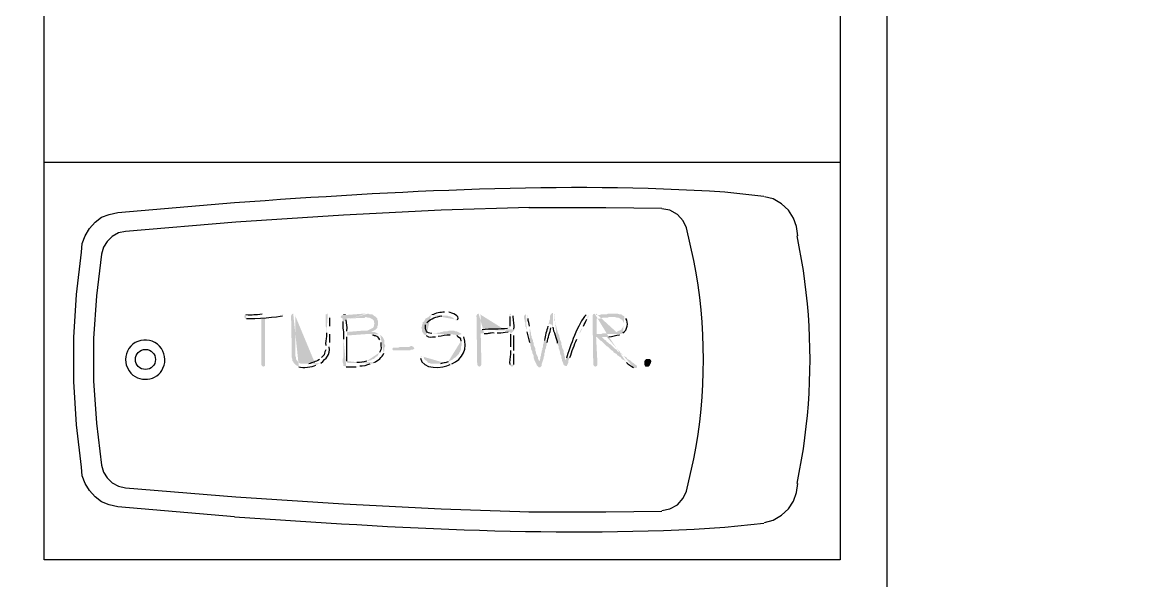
# Model space of a CAD drawing. Header units: inches. Extents: x -167 to 6071, y -6287 to -2731.
# Drawn here: x 1395.3 to 1478.9, y -5959.2 to -5917.1 of the extents above; entities that cross this region are included whole.
import ezdxf

# ---------------------------------------------------------------- set-up
doc = ezdxf.new("R2010")
doc.units = ezdxf.units.IN
doc.header["$LTSCALE"] = 96
doc.header["$MEASUREMENT"] = 0
doc.layers.add('PDF_Geometry', color=7, linetype='Continuous', true_color=0x4a4a4a)
doc.layers.add('PDF_Solid Fills', color=7, linetype='Continuous')

msp = doc.modelspace()

# ---------------------------------------------------------------- hatches: boundary and pattern name
at = {"layer": 'PDF_Solid Fills', "transparency": 33554559}
h = msp.add_hatch(color=256, dxfattribs=at)
h.paths.add_polyline_path([(1414.783, -5938.975), (1413.343, -5939.082)], flags=0)
h.paths.add_polyline_path([(1412.117, -5939.135), (1412.01, -5939.189), (1412.01, -5939.295), (1412.063, -5939.402), (1412.17, -5939.402)], flags=0)
h.paths.add_polyline_path([(1414.89, -5939.189), (1414.943, -5939.082), (1414.89, -5939.029)], flags=0)
for points in [[(1413.557, -5939.349), (1413.29, -5939.349), (1413.29, -5942.869), (1413.343, -5942.975), (1413.45, -5943.029), (1413.557, -5942.975), (1413.557, -5942.869)], [(1419.53, -5939.082), (1419.477, -5939.082), (1419.423, -5939.135), (1419.69, -5939.135), (1419.637, -5939.082)], [(1421.93, -5939.295), (1421.183, -5939.295), (1421.343, -5939.349), (1421.45, -5939.349), (1421.557, -5939.402), (1421.663, -5939.455), (1421.77, -5939.562), (1421.77, -5939.669), (1421.823, -5939.775), (1421.77, -5939.882), (1421.77, -5939.989), (1421.717, -5940.095), (1421.29, -5940.309), (1421.023, -5940.309), (1419.743, -5940.415), (1421.823, -5940.415), (1421.557, -5940.415), (1421.663, -5940.362), (1421.77, -5940.309), (1421.877, -5940.255), (1421.983, -5940.149), (1422.037, -5940.095), (1422.037, -5939.989), (1422.09, -5939.882), (1422.09, -5939.615), (1422.037, -5939.509), (1422.037, -5939.402)], [(1439.85, -5939.029), (1439.423, -5939.029), (1439.317, -5939.082), (1438.943, -5939.082), (1438.783, -5939.135), (1438.517, -5939.135), (1440.543, -5939.189), (1440.49, -5939.135), (1440.383, -5939.082), (1440.277, -5939.082), (1440.117, -5939.029), (1440.01, -5939.029)], [(1427.637, -5940.309), (1427.477, -5940.309), (1427.317, -5940.362), (1427.05, -5940.362), (1426.943, -5940.415), (1426.837, -5940.415), (1426.73, -5940.469), (1426.57, -5940.469), (1426.463, -5940.522), (1426.143, -5940.522), (1428.33, -5940.522), (1428.223, -5940.469), (1428.117, -5940.415), (1428.01, -5940.362), (1427.903, -5940.362), (1427.797, -5940.309)], [(1424.65, -5941.482), (1424.543, -5941.482), (1424.437, -5941.535), (1423.743, -5941.535), (1423.637, -5941.589), (1423.21, -5941.589), (1423.157, -5941.695), (1423.21, -5941.802), (1424.49, -5941.802), (1424.543, -5941.749), (1424.703, -5941.749), (1424.81, -5941.695), (1424.81, -5941.642), (1424.757, -5941.535)], [(1442.357, -5943.029), (1442.25, -5943.029), (1442.197, -5942.975), (1442.143, -5942.869), (1442.143, -5942.655), (1442.197, -5942.549), (1442.303, -5942.442), (1442.57, -5942.442), (1442.623, -5942.495), (1442.677, -5942.602), (1442.677, -5942.655), (1442.623, -5942.815), (1442.57, -5942.869), (1442.57, -5942.922), (1442.463, -5943.029)]]:
    msp.add_hatch(color=256, dxfattribs=at).paths.add_polyline_path(points)
h = msp.add_hatch(color=256, dxfattribs=at)
h.paths.add_polyline_path([(1415.69, -5939.029), (1415.583, -5939.082), (1415.53, -5939.189), (1415.583, -5941.909), (1415.583, -5942.335), (1415.637, -5942.495), (1415.637, -5942.602), (1415.69, -5942.655), (1415.743, -5942.762), (1415.903, -5942.922), (1416.01, -5942.975), (1416.117, -5943.029)], flags=0)
h.paths.add_polyline_path([(1417.397, -5942.922), (1417.61, -5942.815), (1416.277, -5942.815), (1416.063, -5942.709), (1416.01, -5942.602), (1415.957, -5942.549), (1415.903, -5942.442), (1415.903, -5942.335), (1415.85, -5942.229), (1415.85, -5939.189), (1415.797, -5939.082)], flags=0)
h = msp.add_hatch(color=256, dxfattribs=at)
h.paths.add_polyline_path([(1418.303, -5939.029), (1418.197, -5939.082), (1418.143, -5939.082), (1418.143, -5939.989), (1418.197, -5940.095), (1418.197, -5940.469)], flags=0)
h.paths.add_polyline_path([(1418.143, -5941.429), (1418.143, -5941.749)], flags=0)
h.paths.add_polyline_path([(1417.823, -5942.335), (1417.77, -5942.389), (1417.663, -5942.495)], flags=0)
h.paths.add_polyline_path([(1416.863, -5942.815), (1416.49, -5942.815), (1417.61, -5942.815), (1417.77, -5942.762)], flags=0)
h.paths.add_polyline_path([(1418.41, -5941.535), (1418.41, -5941.429), (1418.463, -5941.322), (1418.463, -5941.215)], flags=0)
h.paths.add_polyline_path([(1418.463, -5940.575), (1418.463, -5939.989)], flags=0)
h.paths.add_polyline_path([(1418.463, -5939.349), (1418.41, -5939.242), (1418.41, -5939.189), (1418.357, -5939.029)], flags=0)
h = msp.add_hatch(color=256, dxfattribs=at)
h.paths.add_polyline_path([(1421.183, -5939.029), (1421.077, -5939.029), (1419.69, -5939.135), (1419.423, -5939.135), (1419.317, -5939.189), (1419.263, -5939.295), (1419.317, -5939.349), (1419.423, -5939.402), (1419.423, -5939.615)], flags=0)
h.paths.add_polyline_path([(1419.477, -5940.949), (1419.477, -5942.282), (1419.423, -5942.442), (1419.423, -5942.709), (1419.477, -5942.869), (1419.477, -5942.975), (1419.53, -5942.975), (1419.69, -5943.029)], flags=0)
h.paths.add_polyline_path([(1420.437, -5943.029), (1420.543, -5943.029), (1420.703, -5942.975)], flags=0)
h.paths.add_polyline_path([(1421.503, -5942.815), (1421.61, -5942.815), (1421.717, -5942.762), (1419.85, -5942.762), (1419.743, -5942.709), (1419.743, -5942.602)], flags=0)
h.paths.add_polyline_path([(1419.743, -5940.789), (1419.743, -5940.682), (1421.183, -5940.575), (1422.143, -5940.575), (1421.93, -5940.469), (1421.823, -5940.415), (1419.743, -5940.415), (1419.743, -5940.362)], flags=0)
h.paths.add_polyline_path([(1419.69, -5939.509), (1419.69, -5939.402), (1421.077, -5939.349), (1421.13, -5939.295), (1421.93, -5939.295), (1421.877, -5939.242), (1421.77, -5939.189), (1421.717, -5939.135), (1421.61, -5939.082), (1421.45, -5939.082), (1421.343, -5939.029)], flags=0)
h = msp.add_hatch(color=256, dxfattribs=at)
h.paths.add_polyline_path([(1426.09, -5939.135), (1425.983, -5939.189), (1425.877, -5939.295), (1425.77, -5939.349), (1425.663, -5939.402), (1425.557, -5939.615), (1425.45, -5939.669), (1425.45, -5939.775), (1425.397, -5939.882), (1425.397, -5939.989), (1425.343, -5940.095), (1425.397, -5940.202), (1425.397, -5940.362), (1425.45, -5940.469), (1425.503, -5940.522), (1425.557, -5940.629), (1425.61, -5940.629), (1425.717, -5940.682)], flags=0)
h.paths.add_polyline_path([(1426.41, -5940.789), (1426.517, -5940.789), (1426.623, -5940.735)], flags=0)
h.paths.add_polyline_path([(1427.53, -5940.629), (1427.637, -5940.575), (1428.383, -5940.575), (1428.33, -5940.522), (1426.143, -5940.522)], flags=0)
h.paths.add_polyline_path([(1425.663, -5939.882), (1425.717, -5939.775), (1425.77, -5939.722)], flags=0)
h.paths.add_polyline_path([(1426.89, -5939.189), (1427.157, -5939.189)], flags=0)
h = msp.add_hatch(color=256, dxfattribs=at)
h.paths.add_polyline_path([(1427.157, -5938.922), (1427.103, -5938.922)], flags=0)
h.paths.add_polyline_path([(1426.143, -5939.135), (1426.09, -5939.135), (1427.157, -5939.189), (1427.317, -5939.189), (1427.423, -5939.242), (1427.53, -5939.242), (1427.637, -5939.295), (1427.743, -5939.349), (1427.85, -5939.455), (1427.903, -5939.455), (1427.903, -5939.509), (1428.01, -5939.562), (1428.063, -5939.509)], flags=0)
h.paths.add_polyline_path([(1427.423, -5938.922), (1427.263, -5938.922)], flags=0)
h = msp.add_hatch(color=256, dxfattribs=at)
h.paths.add_polyline_path([(1429.663, -5939.029), (1429.557, -5939.082), (1429.503, -5939.189), (1429.557, -5942.869), (1429.61, -5942.975), (1429.717, -5943.029), (1429.823, -5942.975), (1429.877, -5942.869), (1429.823, -5940.522), (1430.09, -5940.522)], flags=0)
h.paths.add_polyline_path([(1430.837, -5940.469), (1431.05, -5940.469)], flags=0)
h.paths.add_polyline_path([(1431.903, -5940.415), (1432.063, -5940.415), (1432.33, -5940.309), (1429.823, -5940.255), (1429.823, -5939.189), (1429.77, -5939.082)], flags=0)
h = msp.add_hatch(color=256, dxfattribs=at)
h.paths.add_polyline_path([(1432.117, -5939.029), (1432.01, -5939.082), (1432.01, -5939.242)], flags=0)
h.paths.add_polyline_path([(1432.01, -5939.989), (1432.01, -5940.149), (1431.85, -5940.149)], flags=0)
h.paths.add_polyline_path([(1429.93, -5940.255), (1429.823, -5940.255), (1432.33, -5940.309), (1432.33, -5940.202)], flags=0)
h.paths.add_polyline_path([(1432.277, -5939.189), (1432.223, -5939.082)], flags=0)
h = msp.add_hatch(color=256, dxfattribs=at)
h.paths.add_polyline_path([(1433.237, -5939.082), (1433.13, -5939.135), (1433.077, -5939.242), (1433.077, -5939.349), (1433.13, -5939.509), (1433.13, -5939.615), (1433.183, -5939.722), (1433.183, -5939.989), (1433.237, -5940.042), (1433.237, -5940.149), (1433.29, -5940.255), (1433.29, -5940.415)], flags=0)
h.paths.add_polyline_path([(1433.503, -5941.215), (1433.557, -5941.322), (1433.557, -5941.429), (1433.61, -5941.589), (1433.61, -5941.695), (1433.663, -5941.802), (1433.717, -5941.909), (1433.717, -5942.015), (1433.77, -5942.122), (1433.823, -5942.229), (1433.823, -5942.389), (1433.877, -5942.549), (1433.983, -5942.762), (1434.037, -5942.869), (1434.037, -5942.922), (1434.09, -5942.975), (1434.197, -5943.082), (1434.303, -5943.082), (1434.357, -5943.029), (1434.41, -5942.975), (1434.41, -5942.869), (1434.463, -5942.709), (1434.25, -5942.709), (1434.25, -5942.655), (1434.197, -5942.549), (1434.143, -5942.442), (1434.143, -5942.335), (1434.09, -5942.229), (1433.983, -5942.015), (1433.983, -5941.909), (1433.93, -5941.802), (1433.93, -5941.642), (1433.877, -5941.535), (1433.823, -5941.429), (1433.823, -5941.269), (1433.77, -5941.162), (1433.77, -5941.055), (1433.663, -5940.842), (1433.663, -5940.735), (1433.61, -5940.629), (1433.61, -5940.469), (1433.557, -5940.362), (1433.557, -5940.255), (1433.503, -5940.149), (1433.503, -5939.989)], flags=0)
h.paths.add_polyline_path([(1433.397, -5939.402), (1433.397, -5939.349), (1433.343, -5939.189), (1433.29, -5939.135)], flags=0)
h = msp.add_hatch(color=256, dxfattribs=at)
h.paths.add_polyline_path([(1435.263, -5938.975), (1435.21, -5938.975), (1435.103, -5939.082), (1435.05, -5939.189), (1435.05, -5939.455), (1434.997, -5939.562), (1434.997, -5939.669), (1434.943, -5939.775), (1435.21, -5939.882), (1435.21, -5939.935), (1435.263, -5940.042)], flags=0)
h.paths.add_polyline_path([(1435.583, -5941.269), (1435.637, -5941.375), (1435.69, -5941.482), (1435.69, -5941.642), (1435.743, -5941.749), (1435.797, -5941.909), (1435.797, -5942.015), (1435.85, -5942.175), (1435.903, -5942.229), (1435.903, -5942.389), (1435.957, -5942.495), (1435.957, -5942.602), (1436.01, -5942.709), (1436.063, -5942.869), (1436.117, -5942.922), (1436.223, -5942.975), (1436.33, -5942.975), (1436.33, -5942.922), (1436.437, -5942.709), (1436.437, -5942.549), (1436.223, -5942.549), (1436.17, -5942.389), (1436.17, -5942.282), (1436.117, -5942.175), (1436.117, -5942.069), (1436.063, -5941.962), (1436.063, -5941.802), (1436.01, -5941.695), (1435.957, -5941.589), (1435.957, -5941.482), (1435.903, -5941.375), (1435.903, -5941.215), (1435.797, -5941.002), (1435.797, -5940.895), (1435.743, -5940.789), (1435.743, -5940.682), (1435.637, -5940.469), (1435.583, -5940.255), (1435.53, -5940.042), (1435.477, -5939.882), (1435.423, -5939.775), (1435.423, -5939.615), (1435.37, -5939.562), (1435.37, -5939.242), (1435.423, -5939.135), (1435.37, -5939.029)], flags=0)
h = msp.add_hatch(color=256, dxfattribs=at)
h.paths.add_polyline_path([(1437.823, -5939.135), (1437.77, -5939.135)], flags=0)
h.paths.add_polyline_path([(1436.277, -5942.389), (1436.223, -5942.549), (1436.437, -5942.549), (1436.543, -5942.335)], flags=0)
h.paths.add_polyline_path([(1437.077, -5940.949), (1437.237, -5940.629), (1437.29, -5940.522), (1437.29, -5940.415), (1437.343, -5940.309), (1437.397, -5940.202), (1437.503, -5940.095), (1437.557, -5939.989)], flags=0)
h.paths.add_polyline_path([(1437.823, -5939.455), (1437.93, -5939.295), (1437.93, -5939.135)], flags=0)
h = msp.add_hatch(color=256, dxfattribs=at)
h.paths.add_polyline_path([(1438.41, -5939.029), (1438.303, -5939.082), (1438.25, -5939.189), (1438.303, -5942.815), (1438.303, -5942.869), (1438.357, -5942.975), (1438.463, -5943.029), (1438.57, -5942.975), (1438.623, -5942.869), (1438.623, -5942.815), (1438.517, -5940.789), (1439.477, -5940.789)], flags=0)
h.paths.add_polyline_path([(1440.277, -5940.629), (1440.33, -5940.575), (1438.57, -5940.575), (1438.57, -5939.402), (1438.837, -5939.402), (1438.997, -5939.349), (1439.37, -5939.349), (1439.477, -5939.295), (1439.85, -5939.295), (1440.65, -5939.242), (1440.543, -5939.189), (1438.517, -5939.135), (1438.517, -5939.029)], flags=0)
h = msp.add_hatch(color=256, dxfattribs=at)
h.paths.add_polyline_path([(1440.65, -5939.242), (1439.85, -5939.295), (1439.957, -5939.295), (1440.117, -5939.349), (1440.223, -5939.349), (1440.33, -5939.402), (1440.383, -5939.455), (1440.49, -5939.509), (1440.543, -5939.615), (1440.597, -5939.722), (1440.597, -5939.935), (1440.543, -5940.042), (1440.49, -5940.095), (1440.437, -5940.202), (1440.383, -5940.255), (1440.277, -5940.309), (1440.117, -5940.362), (1440.117, -5940.415), (1439.957, -5940.415), (1439.85, -5940.469), (1439.637, -5940.469), (1439.53, -5940.522), (1438.997, -5940.522), (1438.89, -5940.575), (1438.57, -5940.575), (1440.437, -5940.575), (1440.437, -5940.522), (1440.543, -5940.469)], flags=0)
h.paths.add_polyline_path([(1440.757, -5939.402), (1440.703, -5939.295)], flags=0)
h = msp.add_hatch(color=256, dxfattribs=at)
h.paths.add_polyline_path([(1422.143, -5940.575), (1421.343, -5940.575), (1421.557, -5940.575), (1421.663, -5940.629)], flags=0)
h.paths.add_polyline_path([(1422.197, -5941.002), (1422.303, -5941.215)], flags=0)
h.paths.add_polyline_path([(1422.197, -5941.962), (1422.143, -5942.015), (1422.09, -5942.122), (1422.037, -5942.229), (1421.93, -5942.282), (1421.877, -5942.335), (1421.77, -5942.442), (1421.717, -5942.442), (1421.61, -5942.495), (1421.557, -5942.549), (1421.45, -5942.549), (1421.343, -5942.602), (1421.237, -5942.602)], flags=0)
h.paths.add_polyline_path([(1420.49, -5942.709), (1420.383, -5942.709), (1420.223, -5942.762), (1420.063, -5942.762), (1421.717, -5942.762), (1421.77, -5942.709)], flags=0)
h.paths.add_polyline_path([(1422.517, -5942.015), (1422.517, -5941.962), (1422.57, -5941.802), (1422.57, -5941.589), (1422.623, -5941.482), (1422.623, -5941.429), (1422.57, -5941.322), (1422.57, -5941.055), (1422.463, -5940.842), (1422.41, -5940.789), (1422.303, -5940.682), (1422.25, -5940.629)], flags=0)
h = msp.add_hatch(color=256, dxfattribs=at)
h.paths.add_polyline_path([(1428.383, -5940.575), (1427.637, -5940.575), (1427.797, -5940.629), (1427.903, -5940.629), (1428.01, -5940.682)], flags=0)
h.paths.add_polyline_path([(1428.33, -5941.109), (1428.383, -5941.215), (1428.383, -5941.429), (1428.33, -5941.535), (1428.33, -5941.749), (1428.277, -5941.855), (1428.223, -5941.962), (1428.17, -5942.069), (1428.063, -5942.175), (1428.01, -5942.229), (1427.903, -5942.335), (1427.797, -5942.389), (1427.743, -5942.442), (1427.69, -5942.495), (1427.37, -5942.655)], flags=0)
h.paths.add_polyline_path([(1426.783, -5942.815), (1426.41, -5942.815), (1427.637, -5942.815)], flags=0)
h.paths.add_polyline_path([(1428.543, -5940.789), (1428.437, -5940.682)], flags=0)
h = msp.add_hatch(color=256, dxfattribs=at)
h.paths.add_polyline_path([(1432.33, -5940.309), (1432.063, -5940.415), (1432.063, -5940.575)], flags=0)
h.paths.add_polyline_path([(1432.063, -5941.535), (1432.063, -5941.802)], flags=0)
h.paths.add_polyline_path([(1432.01, -5942.869), (1432.063, -5942.975), (1432.17, -5943.029), (1432.277, -5942.975), (1432.33, -5942.869)], flags=0)
h.paths.add_polyline_path([(1432.33, -5942.069), (1432.33, -5941.802)], flags=0)
h.paths.add_polyline_path([(1432.33, -5940.682), (1432.33, -5940.415)], flags=0)
h = msp.add_hatch(color=256, dxfattribs=at)
h.paths.add_polyline_path([(1434.943, -5939.775), (1434.89, -5939.882), (1434.89, -5939.989)], flags=0)
h.paths.add_polyline_path([(1434.623, -5941.055), (1434.57, -5941.162), (1434.57, -5941.269), (1434.517, -5941.375), (1434.517, -5941.535), (1434.463, -5941.642), (1434.463, -5941.749), (1434.41, -5941.855), (1434.41, -5941.962), (1434.357, -5942.122), (1434.357, -5942.229), (1434.303, -5942.335), (1434.303, -5942.442), (1434.25, -5942.602), (1434.25, -5942.709), (1434.463, -5942.709), (1434.57, -5942.389), (1434.57, -5942.282), (1434.623, -5942.175), (1434.623, -5942.015), (1434.677, -5941.909), (1434.677, -5941.749), (1434.73, -5941.642), (1434.73, -5941.535), (1434.783, -5941.429), (1434.783, -5941.322), (1434.837, -5941.215)], flags=0)
h.paths.add_polyline_path([(1435.103, -5940.095), (1435.21, -5939.882)], flags=0)
h = msp.add_hatch(color=256, dxfattribs=at)
h.paths.add_polyline_path([(1439.477, -5940.789), (1438.517, -5940.789), (1438.623, -5940.842), (1438.837, -5941.055), (1438.943, -5941.109), (1439.157, -5941.322), (1439.21, -5941.375), (1439.317, -5941.482), (1439.423, -5941.535), (1439.53, -5941.642), (1439.69, -5941.802), (1439.797, -5941.855), (1439.85, -5941.962), (1440.063, -5942.069), (1440.117, -5942.175), (1440.223, -5942.229), (1440.277, -5942.282), (1440.383, -5942.335), (1440.437, -5942.442), (1440.543, -5942.495), (1440.65, -5942.549), (1440.81, -5942.709)], flags=0)
h.paths.add_polyline_path([(1441.343, -5943.082), (1441.397, -5943.135), (1441.557, -5943.135), (1441.61, -5943.029), (1441.557, -5942.922), (1441.45, -5942.869), (1441.343, -5942.762), (1441.237, -5942.709), (1441.077, -5942.549), (1440.97, -5942.495), (1440.863, -5942.442), (1440.81, -5942.335), (1440.597, -5942.229), (1440.49, -5942.122), (1440.383, -5942.069), (1440.33, -5941.962), (1440.223, -5941.909), (1440.117, -5941.855), (1440.063, -5941.749), (1439.957, -5941.695), (1439.903, -5941.642), (1439.743, -5941.482), (1439.637, -5941.375), (1439.53, -5941.322), (1439.423, -5941.215), (1439.317, -5941.162), (1439.263, -5941.055), (1439.157, -5941.002), (1438.943, -5940.789), (1439.317, -5940.789)], flags=0)
h = msp.add_hatch(color=256, dxfattribs=at)
h.paths.add_polyline_path([(1425.397, -5942.229), (1425.29, -5942.282), (1425.29, -5942.389)], flags=0)
h.paths.add_polyline_path([(1427.53, -5942.869), (1427.637, -5942.815), (1426.09, -5942.815), (1425.983, -5942.762), (1425.93, -5942.762), (1425.823, -5942.709), (1425.77, -5942.602), (1425.663, -5942.549), (1425.557, -5942.442), (1425.557, -5942.335), (1425.503, -5942.282)], flags=0)

# ---------------------------------------------------------------- linework, layer by layer
at = {"layer": 'PDF_Geometry', "color": 7}
for points in [[(1474.89, -5908.095), (1474.89, -5876.095), (1474.89, -5872.575), (1467.85, -5872.575), (1459.05, -5863.775), (1456.543, -5866.229), (1459.423, -5869.055), (1456.917, -5871.562), (1456.917, -5957.589), (1396.917, -5957.589), (1396.917, -5819.082), (1432.917, -5819.082), (1432.917, -5842.602), (1436.757, -5846.442)], [(1474.89, -5876.095), (1460.437, -5876.095), (1460.437, -5990.815), (1456.917, -5990.815), (1456.917, -5961.109), (1396.917, -5961.109), (1396.917, -6048.575), (1456.917, -6048.575), (1456.917, -6018.815), (1460.437, -6018.815), (1460.437, -6048.575), (1478.89, -6048.575), (1478.89, -6052.042), (1386.89, -6052.042), (1386.89, -5997.589), (1373.663, -5997.589), (1373.663, -5994.069)]]:
    msp.add_lwpolyline(points, dxfattribs=at)
at = {"layer": 'PDF_Geometry'}
msp.add_lwpolyline([(1396.917, -5957.589), (1396.917, -5927.615), (1456.917, -5927.615), (1456.917, -5957.589)], close=True, dxfattribs=at)
for points in [[(1448.223, -5929.855), (1451.157, -5930.175)], [(1453.717, -5933.162), (1453.61, -5932.469), (1453.397, -5931.829), (1453.023, -5931.242), (1452.49, -5930.762), (1451.85, -5930.389), (1451.21, -5930.229)], [(1411.263, -5954.335), (1402.463, -5953.589), (1401.823, -5953.429), (1401.237, -5953.215), (1400.757, -5952.842), (1400.33, -5952.362), (1400.01, -5951.829), (1399.797, -5951.242), (1399.743, -5950.602), (1399.37, -5947.402), (1399.157, -5944.149), (1399.157, -5940.842), (1399.37, -5937.589), (1399.743, -5934.389), (1399.797, -5933.749), (1400.01, -5933.162), (1400.33, -5932.629), (1400.757, -5932.149), (1401.237, -5931.775), (1401.823, -5931.562), (1402.463, -5931.402), (1411.263, -5930.655)], [(1433.503, -5931.029), (1426.837, -5931.242), (1419.477, -5931.615), (1411.37, -5932.149), (1403.05, -5932.842), (1402.517, -5932.949), (1402.037, -5933.215), (1401.663, -5933.589), (1401.397, -5934.015), (1401.237, -5934.549), (1400.863, -5937.695), (1400.65, -5940.895), (1400.65, -5944.095), (1400.863, -5947.295), (1401.237, -5950.442), (1401.397, -5950.975), (1401.663, -5951.402), (1402.037, -5951.775), (1402.517, -5952.042), (1403.05, -5952.149), (1411.37, -5952.842), (1419.477, -5953.375), (1426.837, -5953.749), (1433.503, -5953.962)], [(1433.45, -5931.029), (1439.263, -5931.029), (1443.477, -5931.082)], [(1451.21, -5954.762), (1451.85, -5954.602), (1452.49, -5954.229), (1453.023, -5953.749), (1453.397, -5953.162), (1453.61, -5952.522), (1453.717, -5951.829)], [(1433.45, -5953.962), (1439.263, -5953.962), (1443.477, -5953.909)], [(1448.223, -5955.135), (1451.157, -5954.815)]]:
    msp.add_lwpolyline(points, dxfattribs=at)
for points in [[(1443.477, -5953.855), (1444.063, -5953.749), (1444.65, -5953.429), (1445.077, -5952.949), (1445.343, -5952.415), (1445.877, -5949.962, 0.098214), (1445.877, -5935.029), (1445.343, -5932.575), (1445.077, -5932.042), (1444.65, -5931.562), (1444.063, -5931.242), (1443.477, -5931.135)], [(1453.663, -5951.829), (1454.143, -5949.215, 0.074206), (1454.143, -5935.775), (1453.663, -5933.162)], [(1405.877, -5943.135, 1.245514), (1403.05, -5942.495), (1403.103, -5942.922), (1403.317, -5943.349)]]:
    msp.add_lwpolyline(points, format="xyb", dxfattribs=at)
msp.add_circle((1404.554, -5942.486), 0.758, dxfattribs=at)
for points in [[(1411.263, -5930.655), (1423.556, -5929.803), (1435.906, -5929.055), (1448.223, -5929.855)], [(1403.317, -5943.349), (1403.998, -5944.317), (1405.492, -5944.103), (1405.877, -5943.135)], [(1411.263, -5954.335), (1423.556, -5955.188), (1435.906, -5955.936), (1448.223, -5955.135)]]:
    msp.add_open_spline(points, degree=3, dxfattribs=at)
at = {"layer": 'PDF_Geometry', "color": 7}
for points in [[(1413.343, -5939.082), (1412.83, -5939.142), (1412.639, -5939.144), (1412.117, -5939.135)], [(1412.17, -5939.402), (1412.775, -5939.407), (1414.602, -5939.311), (1414.89, -5939.189)], [(1418.463, -5939.989), (1418.463, -5939.775), (1418.463, -5939.562), (1418.463, -5939.349)], [(1419.423, -5939.615), (1419.402, -5940.14), (1419.518, -5940.378), (1419.477, -5940.949)], [(1419.743, -5940.362), (1419.78, -5939.903), (1419.682, -5939.877), (1419.69, -5939.509)], [(1425.77, -5939.722), (1426.098, -5939.338), (1426.454, -5939.303), (1426.89, -5939.189)], [(1427.103, -5938.922), (1426.773, -5938.932), (1426.443, -5938.998), (1426.143, -5939.135)], [(1428.063, -5939.509), (1428.315, -5939.156), (1427.635, -5938.999), (1427.423, -5938.922)], [(1432.01, -5939.242), (1432.01, -5939.491), (1432.01, -5939.74), (1432.01, -5939.989)], [(1432.33, -5940.202), (1432.364, -5939.727), (1432.255, -5939.599), (1432.277, -5939.189)], [(1433.503, -5939.989), (1433.497, -5939.783), (1433.392, -5939.603), (1433.397, -5939.402)], [(1437.77, -5939.135), (1437.153, -5939.711), (1436.557, -5941.571), (1436.277, -5942.389)], [(1437.557, -5939.989), (1437.646, -5939.811), (1437.734, -5939.633), (1437.823, -5939.455)], [(1440.543, -5940.469), (1440.881, -5940.289), (1440.974, -5939.714), (1440.757, -5939.402)], [(1418.197, -5940.469), (1418.233, -5941.015), (1418.11, -5940.925), (1418.143, -5941.429)], [(1418.463, -5941.215), (1418.463, -5941.002), (1418.463, -5940.789), (1418.463, -5940.575)], [(1421.663, -5940.629), (1421.874, -5940.755), (1421.967, -5940.576), (1422.197, -5941.002)], [(1426.143, -5940.522), (1425.702, -5940.54), (1425.635, -5940.249), (1425.663, -5939.882)], [(1426.623, -5940.735), (1426.933, -5940.74), (1427.214, -5940.583), (1427.53, -5940.629)], [(1431.85, -5940.149), (1431.215, -5940.238), (1430.56, -5940.151), (1429.93, -5940.255)], [(1430.09, -5940.522), (1430.547, -5940.554), (1430.426, -5940.44), (1430.837, -5940.469)], [(1431.05, -5940.469), (1431.55, -5940.508), (1431.51, -5940.405), (1431.903, -5940.415)], [(1432.063, -5940.575), (1432.063, -5940.895), (1432.063, -5941.215), (1432.063, -5941.535)], [(1433.29, -5940.415), (1433.404, -5940.671), (1433.405, -5940.957), (1433.503, -5941.215)], [(1434.89, -5939.989), (1434.796, -5940.357), (1434.67, -5940.668), (1434.623, -5941.055)], [(1434.837, -5941.215), (1434.878, -5940.836), (1435.054, -5940.474), (1435.103, -5940.095)], [(1435.263, -5940.042), (1435.273, -5940.375), (1435.602, -5940.941), (1435.583, -5941.269)], [(1419.743, -5942.602), (1419.743, -5941.998), (1419.743, -5941.393), (1419.743, -5940.789)], [(1422.303, -5941.215), (1422.275, -5941.587), (1422.384, -5941.666), (1422.197, -5941.962)], [(1425.717, -5940.682), (1426.002, -5940.86), (1426.067, -5940.769), (1426.41, -5940.789)], [(1427.637, -5942.815), (1428.444, -5942.491), (1428.884, -5941.607), (1428.543, -5940.789)], [(1428.01, -5940.682), (1428.092, -5940.785), (1428.366, -5940.825), (1428.33, -5941.109)], [(1432.33, -5941.802), (1432.33, -5941.429), (1432.33, -5941.055), (1432.33, -5940.682)], [(1436.543, -5942.335), (1436.702, -5941.869), (1436.866, -5941.409), (1437.077, -5940.949)], [(1439.477, -5940.789), (1439.756, -5940.783), (1440.006, -5940.65), (1440.277, -5940.629)], [(1417.77, -5942.762), (1418.207, -5942.384), (1418.458, -5942.173), (1418.41, -5941.535)], [(1418.143, -5941.749), (1417.915, -5942.267), (1418.194, -5941.972), (1417.823, -5942.335)], [(1421.77, -5942.709), (1422.093, -5942.582), (1422.38, -5942.338), (1422.517, -5942.015)], [(1432.063, -5941.802), (1432.099, -5942.371), (1431.974, -5942.301), (1432.01, -5942.869)], [(1432.33, -5942.869), (1432.33, -5942.602), (1432.33, -5942.335), (1432.33, -5942.069)], [(1416.117, -5943.029), (1416.434, -5943.174), (1417.086, -5943.032), (1417.397, -5942.922)], [(1417.663, -5942.495), (1417.342, -5942.673), (1417.186, -5942.711), (1416.863, -5942.815)], [(1419.69, -5943.029), (1419.939, -5943.029), (1420.188, -5943.029), (1420.437, -5943.029)], [(1421.237, -5942.602), (1420.964, -5942.719), (1420.783, -5942.715), (1420.49, -5942.709)], [(1420.703, -5942.975), (1420.888, -5943.007), (1421.321, -5942.884), (1421.503, -5942.815)], [(1425.29, -5942.389), (1425.406, -5943.253), (1426.96, -5943.194), (1427.53, -5942.869)], [(1427.37, -5942.655), (1427.185, -5942.749), (1426.978, -5942.738), (1426.783, -5942.815)], [(1440.81, -5942.709), (1440.926, -5942.819), (1441.193, -5943.031), (1441.343, -5943.082)]]:
    msp.add_open_spline(points, degree=3, dxfattribs=at)

doc.saveas('drawing.dxf')
